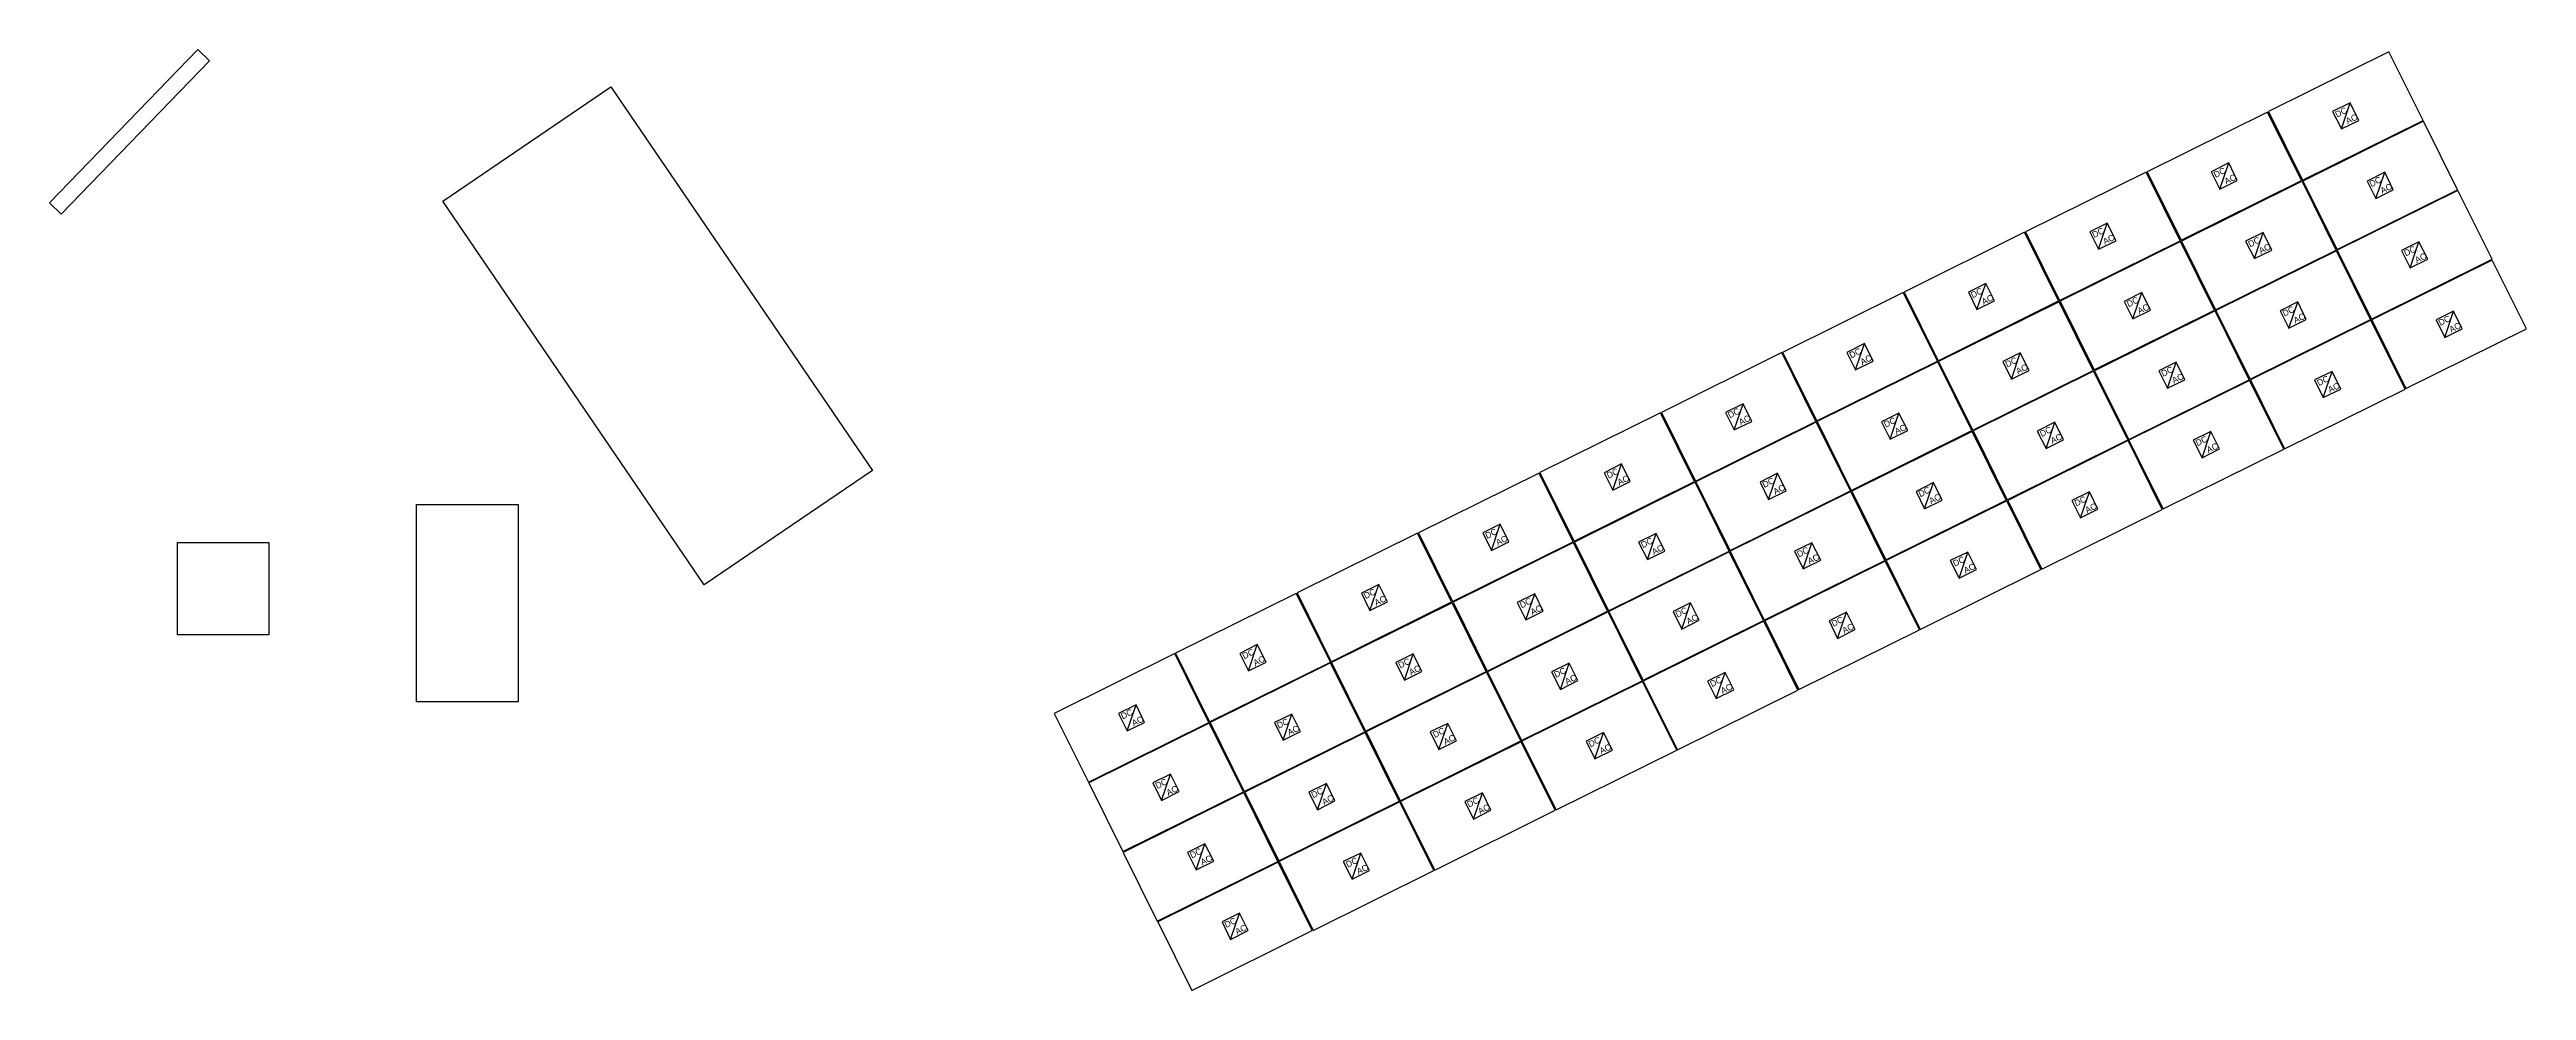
# Model space of a CAD drawing. Header units: feet. Extents: x -460 to -356, y -760 to -721.
import ezdxf

# ---------------------------------------------------------------- set-up
doc = ezdxf.new("R2010")
doc.units = ezdxf.units.FT
doc.layers.add('Modules', color=7, linetype='CONTINUOUS')
doc.layers.add('Obstructions', color=7, linetype='CONTINUOUS')

msp = doc.modelspace()

# ---------------------------------------------------------------- linework, layer by layer
at = {"layer": 'Modules', "color": 254}
for p, q in [((-361.69, -720.66), (-366.75, -723.17)), ((-360.26, -723.54), (-361.69, -720.66)), ((-363.32, -722.81), (-364.06, -723.17)), ((-363.69, -723.9), (-363.32, -722.81)), ((-362.96, -723.54), (-363.32, -722.81)), ((-366.79, -723.19), (-371.85, -725.7)), ((-365.36, -726.07), (-366.79, -723.19)), ((-366.75, -723.17), (-365.32, -726.05)), ((-365.32, -726.05), (-360.26, -723.54)), ((-360.24, -723.57), (-365.31, -726.09)), ((-364.06, -723.17), (-363.69, -723.9)), ((-363.69, -723.9), (-362.96, -723.54)), ((-358.81, -726.46), (-360.24, -723.57)), ((-371.89, -725.72), (-376.95, -728.23)), ((-370.46, -728.6), (-371.89, -725.72)), ((-371.85, -725.7), (-370.42, -728.58)), ((-368.42, -725.33), (-369.16, -725.7)), ((-369.16, -725.7), (-368.79, -726.43)), ((-368.79, -726.43), (-368.42, -725.33)), ((-368.06, -726.07), (-368.42, -725.33)), ((-361.87, -725.72), (-362.61, -726.09)), ((-362.24, -726.82), (-361.87, -725.72)), ((-361.51, -726.46), (-361.87, -725.72)), ((-370.42, -728.58), (-365.36, -726.07)), ((-365.34, -726.1), (-370.4, -728.62)), ((-368.79, -726.43), (-368.06, -726.07)), ((-363.91, -728.99), (-365.34, -726.1)), ((-365.31, -726.09), (-363.87, -728.97)), ((-363.87, -728.97), (-358.81, -726.46)), ((-358.8, -726.49), (-363.86, -729)), ((-362.61, -726.09), (-362.24, -726.82)), ((-362.24, -726.82), (-361.51, -726.46)), ((-357.36, -729.38), (-358.8, -726.49)), ((-373.52, -727.86), (-374.25, -728.23)), ((-373.89, -728.96), (-373.52, -727.86)), ((-373.15, -728.6), (-373.52, -727.86)), ((-376.99, -728.24), (-382.05, -730.76)), ((-375.56, -731.13), (-376.99, -728.24)), ((-376.95, -728.23), (-375.52, -731.11)), ((-375.52, -731.11), (-370.46, -728.6)), ((-370.44, -728.63), (-375.5, -731.14)), ((-374.25, -728.23), (-373.89, -728.96)), ((-373.89, -728.96), (-373.15, -728.6)), ((-369.01, -731.52), (-370.44, -728.63)), ((-370.4, -728.62), (-368.97, -731.5)), ((-368.97, -731.5), (-363.91, -728.99)), ((-363.89, -729.02), (-368.96, -731.53)), ((-366.97, -728.25), (-367.71, -728.62)), ((-367.71, -728.62), (-367.34, -729.35)), ((-367.34, -729.35), (-366.97, -728.25)), ((-367.34, -729.35), (-366.61, -728.99)), ((-366.61, -728.99), (-366.97, -728.25)), ((-362.46, -731.91), (-363.89, -729.02)), ((-363.86, -729), (-362.43, -731.89)), ((-360.43, -728.64), (-361.16, -729.01)), ((-361.16, -729.01), (-360.8, -729.74)), ((-360.8, -729.74), (-360.43, -728.64)), ((-360.06, -729.38), (-360.43, -728.64)), ((-362.43, -731.89), (-357.36, -729.38)), ((-357.35, -729.41), (-362.41, -731.92)), ((-360.8, -729.74), (-360.06, -729.38)), ((-355.92, -732.3), (-357.35, -729.41)), ((-382.09, -730.77), (-387.15, -733.29)), ((-380.65, -733.66), (-382.09, -730.77)), ((-382.05, -730.76), (-380.62, -733.64)), ((-380.62, -733.64), (-375.56, -731.13)), ((-375.54, -731.16), (-380.6, -733.67)), ((-378.62, -730.39), (-379.35, -730.76)), ((-379.35, -730.76), (-378.99, -731.49)), ((-378.99, -731.49), (-378.62, -730.39)), ((-378.99, -731.49), (-378.25, -731.13)), ((-378.25, -731.13), (-378.62, -730.39)), ((-374.11, -734.05), (-375.54, -731.16)), ((-375.5, -731.14), (-374.07, -734.03)), ((-372.07, -730.78), (-372.81, -731.15)), ((-372.81, -731.15), (-372.44, -731.88)), ((-372.44, -731.88), (-372.07, -730.78)), ((-371.71, -731.52), (-372.07, -730.78)), ((-365.52, -731.17), (-366.26, -731.54)), ((-365.89, -732.27), (-365.52, -731.17)), ((-365.16, -731.91), (-365.52, -731.17)), ((-374.07, -734.03), (-369.01, -731.52)), ((-368.99, -731.55), (-374.05, -734.06)), ((-372.44, -731.88), (-371.71, -731.52)), ((-367.56, -734.44), (-368.99, -731.55)), ((-368.96, -731.53), (-367.52, -734.42)), ((-367.52, -734.42), (-362.46, -731.91)), ((-362.45, -731.94), (-367.51, -734.45)), ((-366.26, -731.54), (-365.89, -732.27)), ((-365.89, -732.27), (-365.16, -731.91)), ((-361.01, -734.83), (-362.45, -731.94)), ((-362.41, -731.92), (-360.98, -734.81)), ((-358.98, -731.56), (-359.71, -731.93)), ((-359.71, -731.93), (-359.35, -732.66)), ((-359.35, -732.66), (-358.98, -731.56)), ((-358.61, -732.3), (-358.98, -731.56)), ((-383.71, -732.92), (-384.45, -733.29)), ((-384.09, -734.02), (-383.71, -732.92)), ((-383.35, -733.66), (-383.71, -732.92)), ((-360.98, -734.81), (-355.92, -732.3)), ((-359.35, -732.66), (-358.61, -732.3)), ((-387.18, -733.3), (-392.24, -735.82)), ((-385.75, -736.19), (-387.18, -733.3)), ((-387.15, -733.29), (-385.71, -736.17)), ((-385.71, -736.17), (-380.65, -733.66)), ((-380.64, -733.69), (-385.7, -736.2)), ((-384.45, -733.29), (-384.09, -734.02)), ((-384.09, -734.02), (-383.35, -733.66)), ((-379.21, -736.58), (-380.64, -733.69)), ((-380.6, -733.67), (-379.17, -736.56)), ((-379.17, -736.56), (-374.11, -734.05)), ((-374.09, -734.08), (-379.15, -736.59)), ((-377.17, -733.31), (-377.9, -733.68)), ((-377.9, -733.68), (-377.54, -734.41)), ((-377.54, -734.41), (-377.17, -733.31)), ((-377.54, -734.41), (-376.8, -734.05)), ((-376.8, -734.05), (-377.17, -733.31)), ((-372.66, -736.97), (-374.09, -734.08)), ((-374.05, -734.06), (-372.62, -736.95)), ((-370.62, -733.7), (-371.36, -734.07)), ((-371.36, -734.07), (-370.99, -734.8)), ((-370.99, -734.8), (-370.62, -733.7)), ((-370.26, -734.44), (-370.62, -733.7)), ((-364.08, -734.09), (-364.81, -734.45)), ((-364.45, -735.19), (-364.08, -734.09)), ((-363.71, -734.83), (-364.08, -734.09)), ((-372.62, -736.95), (-367.56, -734.44)), ((-367.54, -734.47), (-372.61, -736.98)), ((-370.99, -734.8), (-370.26, -734.44)), ((-366.11, -737.36), (-367.54, -734.47)), ((-367.51, -734.45), (-366.08, -737.34)), ((-366.08, -737.34), (-361.01, -734.83)), ((-364.81, -734.45), (-364.45, -735.19)), ((-364.45, -735.19), (-363.71, -734.83)), ((-392.28, -735.83), (-397.34, -738.34)), ((-390.85, -738.72), (-392.28, -735.83)), ((-392.24, -735.82), (-390.81, -738.7)), ((-390.81, -738.7), (-385.75, -736.19)), ((-385.74, -736.22), (-390.8, -738.73)), ((-388.81, -735.45), (-389.55, -735.82)), ((-389.55, -735.82), (-389.18, -736.55)), ((-389.18, -736.55), (-388.81, -735.45)), ((-389.18, -736.55), (-388.45, -736.19)), ((-388.45, -736.19), (-388.81, -735.45)), ((-384.3, -739.11), (-385.74, -736.22)), ((-385.7, -736.2), (-384.27, -739.09)), ((-382.27, -735.84), (-383, -736.21)), ((-383, -736.21), (-382.64, -736.94)), ((-382.64, -736.94), (-382.27, -735.84)), ((-381.9, -736.58), (-382.27, -735.84)), ((-375.72, -736.23), (-376.46, -736.6)), ((-376.09, -737.33), (-375.72, -736.23)), ((-375.36, -736.97), (-375.72, -736.23)), ((-384.27, -739.09), (-379.21, -736.58)), ((-379.19, -736.61), (-384.25, -739.12)), ((-382.64, -736.94), (-381.9, -736.58)), ((-377.76, -739.5), (-379.19, -736.61)), ((-379.15, -736.59), (-377.72, -739.48)), ((-377.72, -739.48), (-372.66, -736.97)), ((-372.64, -737), (-377.7, -739.51)), ((-376.46, -736.6), (-376.09, -737.33)), ((-376.09, -737.33), (-375.36, -736.97)), ((-371.21, -739.89), (-372.64, -737)), ((-372.61, -736.98), (-371.17, -739.87)), ((-371.17, -739.87), (-366.11, -737.36)), ((-369.17, -736.62), (-369.91, -736.98)), ((-369.91, -736.98), (-369.54, -737.72)), ((-369.54, -737.72), (-369.17, -736.62)), ((-369.54, -737.72), (-368.81, -737.35)), ((-368.81, -737.35), (-369.17, -736.62)), ((-397.38, -738.36), (-402.44, -740.87)), ((-395.95, -741.25), (-397.38, -738.36)), ((-397.34, -738.34), (-395.91, -741.23)), ((-393.91, -737.98), (-394.65, -738.35)), ((-394.65, -738.35), (-394.28, -739.08)), ((-394.28, -739.08), (-393.91, -737.98)), ((-393.55, -738.72), (-393.91, -737.98)), ((-387.37, -738.37), (-388.1, -738.74)), ((-387.74, -739.47), (-387.37, -738.37)), ((-387, -739.11), (-387.37, -738.37)), ((-395.91, -741.23), (-390.85, -738.72)), ((-390.83, -738.75), (-395.89, -741.26)), ((-394.28, -739.08), (-393.55, -738.72)), ((-389.4, -741.64), (-390.83, -738.75)), ((-390.8, -738.73), (-389.36, -741.62)), ((-389.36, -741.62), (-384.3, -739.11)), ((-384.29, -739.14), (-389.35, -741.65)), ((-388.1, -738.74), (-387.74, -739.47)), ((-387.74, -739.47), (-387, -739.11)), ((-382.86, -742.03), (-384.29, -739.14)), ((-384.25, -739.12), (-382.82, -742.01)), ((-382.82, -742.01), (-377.76, -739.5)), ((-380.82, -738.76), (-381.55, -739.13)), ((-381.55, -739.13), (-381.19, -739.86)), ((-381.19, -739.86), (-380.82, -738.76)), ((-381.19, -739.86), (-380.45, -739.5)), ((-380.45, -739.5), (-380.82, -738.76)), ((-374.27, -739.15), (-375.01, -739.51)), ((-374.64, -740.25), (-374.27, -739.15)), ((-373.91, -739.88), (-374.27, -739.15)), ((-399.01, -740.51), (-399.74, -740.88)), ((-399.38, -741.61), (-399.01, -740.51)), ((-398.65, -741.25), (-399.01, -740.51)), ((-377.74, -739.53), (-382.8, -742.04)), ((-376.31, -742.42), (-377.74, -739.53)), ((-377.7, -739.51), (-376.27, -742.4)), ((-376.27, -742.4), (-371.21, -739.89)), ((-375.01, -739.51), (-374.64, -740.25)), ((-374.64, -740.25), (-373.91, -739.88)), ((-402.48, -740.89), (-407.54, -743.4)), ((-401.05, -743.78), (-402.48, -740.89)), ((-402.44, -740.87), (-401.01, -743.76)), ((-401.01, -743.76), (-395.95, -741.25)), ((-395.93, -741.28), (-400.99, -743.79)), ((-399.74, -740.88), (-399.38, -741.61)), ((-399.38, -741.61), (-398.65, -741.25)), ((-394.5, -744.17), (-395.93, -741.28)), ((-395.89, -741.26), (-394.46, -744.15)), ((-392.46, -740.9), (-393.2, -741.27)), ((-393.2, -741.27), (-392.83, -742)), ((-392.83, -742), (-392.46, -740.9)), ((-392.1, -741.64), (-392.46, -740.9)), ((-385.92, -741.29), (-386.65, -741.65)), ((-386.29, -742.39), (-385.92, -741.29)), ((-385.55, -742.02), (-385.92, -741.29)), ((-394.46, -744.15), (-389.4, -741.64)), ((-389.39, -741.67), (-394.45, -744.18)), ((-392.83, -742), (-392.1, -741.64)), ((-387.95, -744.56), (-389.39, -741.67)), ((-389.35, -741.65), (-387.92, -744.54)), ((-387.92, -744.54), (-382.86, -742.03)), ((-382.84, -742.06), (-387.9, -744.57)), ((-386.65, -741.65), (-386.29, -742.39)), ((-386.29, -742.39), (-385.55, -742.02)), ((-381.41, -744.95), (-382.84, -742.06)), ((-382.8, -742.04), (-381.37, -744.93)), ((-381.37, -744.93), (-376.31, -742.42)), ((-379.37, -741.68), (-380.11, -742.04)), ((-380.11, -742.04), (-379.74, -742.78)), ((-379.74, -742.78), (-379.37, -741.68)), ((-379.74, -742.78), (-379.01, -742.41)), ((-379.01, -742.41), (-379.37, -741.68)), ((-407.58, -743.42), (-412.64, -745.93)), ((-406.14, -746.31), (-407.58, -743.42)), ((-407.54, -743.4), (-406.11, -746.29)), ((-404.11, -743.04), (-404.84, -743.41)), ((-404.84, -743.41), (-404.48, -744.14)), ((-404.48, -744.14), (-404.11, -743.04)), ((-403.74, -743.78), (-404.11, -743.04)), ((-397.56, -743.43), (-398.3, -743.8)), ((-397.93, -744.53), (-397.56, -743.43)), ((-397.2, -744.17), (-397.56, -743.43)), ((-406.11, -746.29), (-401.05, -743.78)), ((-401.03, -743.81), (-406.09, -746.32)), ((-404.48, -744.14), (-403.74, -743.78)), ((-399.6, -746.7), (-401.03, -743.81)), ((-400.99, -743.79), (-399.56, -746.68)), ((-399.56, -746.68), (-394.5, -744.17)), ((-394.48, -744.2), (-399.54, -746.71)), ((-398.3, -743.8), (-397.93, -744.53)), ((-397.93, -744.53), (-397.2, -744.17)), ((-393.05, -747.09), (-394.48, -744.2)), ((-394.45, -744.18), (-393.01, -747.07)), ((-393.01, -747.07), (-387.95, -744.56)), ((-387.94, -744.59), (-393, -747.1)), ((-391.02, -743.82), (-391.75, -744.18)), ((-391.75, -744.18), (-391.39, -744.92)), ((-391.39, -744.92), (-391.02, -743.82)), ((-391.39, -744.92), (-390.65, -744.55)), ((-390.65, -744.55), (-391.02, -743.82)), ((-386.51, -747.48), (-387.94, -744.59)), ((-387.9, -744.57), (-386.47, -747.46)), ((-384.47, -744.21), (-385.2, -744.57)), ((-385.2, -744.57), (-384.84, -745.31)), ((-384.84, -745.31), (-384.47, -744.21)), ((-384.1, -744.94), (-384.47, -744.21)), ((-409.21, -745.57), (-409.94, -745.94)), ((-409.58, -746.67), (-409.21, -745.57)), ((-408.84, -746.31), (-409.21, -745.57)), ((-386.47, -747.46), (-381.41, -744.95)), ((-384.84, -745.31), (-384.1, -744.94)), ((-412.67, -745.95), (-417.74, -748.46)), ((-411.24, -748.84), (-412.67, -745.95)), ((-412.64, -745.93), (-411.21, -748.82)), ((-411.21, -748.82), (-406.14, -746.31)), ((-406.13, -746.34), (-411.19, -748.85)), ((-409.94, -745.94), (-409.58, -746.67)), ((-409.58, -746.67), (-408.84, -746.31)), ((-404.7, -749.23), (-406.13, -746.34)), ((-406.09, -746.32), (-404.66, -749.21)), ((-404.66, -749.21), (-399.6, -746.7)), ((-399.58, -746.73), (-404.64, -749.24)), ((-402.66, -745.96), (-403.39, -746.32)), ((-403.39, -746.32), (-403.03, -747.06)), ((-403.03, -747.06), (-402.66, -745.96)), ((-403.03, -747.06), (-402.3, -746.7)), ((-402.3, -746.7), (-402.66, -745.96)), ((-398.15, -749.62), (-399.58, -746.73)), ((-399.54, -746.71), (-398.11, -749.6)), ((-396.11, -746.35), (-396.85, -746.71)), ((-396.85, -746.71), (-396.48, -747.45)), ((-396.48, -747.45), (-396.11, -746.35)), ((-395.75, -747.08), (-396.11, -746.35)), ((-389.57, -746.74), (-390.3, -747.1)), ((-389.94, -747.84), (-389.57, -746.74)), ((-389.2, -747.47), (-389.57, -746.74)), ((-398.11, -749.6), (-393.05, -747.09)), ((-393.04, -747.12), (-398.1, -749.63)), ((-396.48, -747.45), (-395.75, -747.08)), ((-391.6, -750.01), (-393.04, -747.12)), ((-393, -747.1), (-391.57, -749.99)), ((-391.57, -749.99), (-386.51, -747.48)), ((-390.3, -747.1), (-389.94, -747.84)), ((-389.94, -747.84), (-389.2, -747.47)), ((-417.74, -748.46), (-416.3, -751.35)), ((-416.3, -751.35), (-411.24, -748.84)), ((-414.3, -748.1), (-415.04, -748.47)), ((-415.04, -748.47), (-414.67, -749.2)), ((-414.67, -749.2), (-414.3, -748.1)), ((-414.67, -749.2), (-413.94, -748.84)), ((-413.94, -748.84), (-414.3, -748.1)), ((-411.19, -748.85), (-409.76, -751.74)), ((-407.76, -748.49), (-408.49, -748.85)), ((-408.49, -748.85), (-408.13, -749.59)), ((-408.13, -749.59), (-407.76, -748.49)), ((-407.39, -749.22), (-407.76, -748.49)), ((-411.23, -748.87), (-416.29, -751.38)), ((-409.79, -751.76), (-411.23, -748.87)), ((-409.76, -751.74), (-404.7, -749.23)), ((-404.68, -749.26), (-409.74, -751.77)), ((-408.13, -749.59), (-407.39, -749.22)), ((-403.25, -752.15), (-404.68, -749.26)), ((-404.64, -749.24), (-403.21, -752.13)), ((-403.21, -752.13), (-398.15, -749.62)), ((-398.13, -749.65), (-403.2, -752.16)), ((-401.21, -748.88), (-401.95, -749.24)), ((-401.95, -749.24), (-401.58, -749.98)), ((-401.58, -749.98), (-401.21, -748.88)), ((-401.58, -749.98), (-400.85, -749.61)), ((-400.85, -749.61), (-401.21, -748.88)), ((-396.7, -752.53), (-398.13, -749.65)), ((-398.1, -749.63), (-396.66, -752.52)), ((-394.67, -749.27), (-395.4, -749.63)), ((-395.4, -749.63), (-395.04, -750.37)), ((-395.04, -750.37), (-394.67, -749.27)), ((-394.3, -750), (-394.67, -749.27)), ((-396.66, -752.52), (-391.6, -750.01)), ((-395.04, -750.37), (-394.3, -750)), ((-416.29, -751.38), (-414.86, -754.27)), ((-414.86, -754.27), (-409.79, -751.76)), ((-409.78, -751.79), (-414.84, -754.3)), ((-412.86, -751.02), (-413.59, -751.38)), ((-413.59, -751.38), (-413.23, -752.12)), ((-413.23, -752.12), (-412.86, -751.02)), ((-413.23, -752.12), (-412.49, -751.75)), ((-412.49, -751.75), (-412.86, -751.02)), ((-408.35, -754.68), (-409.78, -751.79)), ((-409.74, -751.77), (-408.31, -754.66)), ((-406.31, -751.41), (-407.04, -751.77)), ((-407.04, -751.77), (-406.68, -752.51)), ((-406.68, -752.51), (-406.31, -751.41)), ((-405.95, -752.14), (-406.31, -751.41)), ((-399.76, -751.8), (-400.5, -752.16)), ((-400.13, -752.9), (-399.76, -751.8)), ((-399.4, -752.53), (-399.76, -751.8)), ((-408.31, -754.66), (-403.25, -752.15)), ((-403.23, -752.18), (-408.29, -754.69)), ((-406.68, -752.51), (-405.95, -752.14)), ((-401.8, -755.06), (-403.23, -752.18)), ((-403.2, -752.16), (-401.76, -755.05)), ((-401.76, -755.05), (-396.7, -752.53)), ((-400.5, -752.16), (-400.13, -752.9)), ((-400.13, -752.9), (-399.4, -752.53)), ((-411.41, -753.94), (-412.14, -754.3)), ((-411.78, -755.04), (-411.41, -753.94)), ((-411.04, -754.67), (-411.41, -753.94)), ((-414.84, -754.3), (-413.41, -757.19)), ((-413.41, -757.19), (-408.35, -754.68)), ((-408.33, -754.71), (-413.39, -757.22)), ((-412.14, -754.3), (-411.78, -755.04)), ((-411.78, -755.04), (-411.04, -754.67)), ((-406.9, -757.59), (-408.33, -754.71)), ((-408.29, -754.69), (-406.86, -757.58)), ((-406.86, -757.58), (-401.8, -755.06)), ((-404.86, -754.33), (-405.6, -754.69)), ((-405.6, -754.69), (-405.23, -755.43)), ((-405.23, -755.43), (-404.86, -754.33)), ((-405.23, -755.43), (-404.5, -755.06)), ((-404.5, -755.06), (-404.86, -754.33)), ((-409.96, -756.86), (-410.69, -757.22)), ((-410.33, -757.96), (-409.96, -756.86)), ((-409.6, -757.59), (-409.96, -756.86)), ((-413.39, -757.22), (-411.96, -760.11)), ((-411.96, -760.11), (-406.9, -757.59)), ((-410.69, -757.22), (-410.33, -757.96)), ((-410.33, -757.96), (-409.6, -757.59))]:
    msp.add_line(p, q, dxfattribs=at)
at = {"layer": 'Obstructions', "color": 252}
for p, q in [((-459.92, -727), (-453.7, -720.56)), ((-453.7, -720.56), (-453.21, -721.04)), ((-453.21, -721.04), (-459.43, -727.48)), ((-443.41, -726.94), (-436.35, -722.13)), ((-436.35, -722.13), (-425.37, -738.25)), ((-459.43, -727.48), (-459.92, -727)), ((-432.43, -743.06), (-443.41, -726.94)), ((-425.37, -738.25), (-432.43, -743.06)), ((-444.51, -747.98), (-444.51, -739.68)), ((-444.51, -739.68), (-440.24, -739.68)), ((-440.24, -739.68), (-440.24, -747.98)), ((-454.55, -741.28), (-450.71, -741.28)), ((-454.55, -745.16), (-454.55, -741.28)), ((-450.71, -741.28), (-450.71, -745.16)), ((-450.71, -745.16), (-454.55, -745.16)), ((-440.24, -747.98), (-444.51, -747.98))]:
    msp.add_line(p, q, dxfattribs=at)

# ---------------------------------------------------------------- texts
at = {"layer": 'Modules'}
for s, p in [('DC', (-363.87, -723.43)), ('AC', (-363.42, -723.71)), ('DC', (-368.97, -725.96)), ('AC', (-368.52, -726.24)), ('DC', (-362.43, -726.35)), ('AC', (-361.97, -726.63)), ('DC', (-374.07, -728.49)), ('AC', (-373.62, -728.77)), ('DC', (-367.52, -728.88)), ('AC', (-367.07, -729.16)), ('DC', (-360.98, -729.26)), ('AC', (-360.52, -729.55)), ('DC', (-379.17, -731.02)), ('AC', (-378.71, -731.3)), ('DC', (-372.62, -731.4)), ('AC', (-372.17, -731.69)), ('DC', (-366.08, -731.79)), ('AC', (-365.62, -732.08)), ('DC', (-359.53, -732.18)), ('AC', (-359.08, -732.47)), ('DC', (-384.27, -733.55)), ('AC', (-383.81, -733.83)), ('DC', (-377.72, -733.93)), ('AC', (-377.27, -734.22)), ('DC', (-371.17, -734.32)), ('AC', (-370.72, -734.61)), ('DC', (-364.63, -734.71)), ('AC', (-364.17, -735)), ('DC', (-389.37, -736.07)), ('AC', (-388.91, -736.36)), ('DC', (-382.82, -736.46)), ('AC', (-382.37, -736.75)), ('DC', (-376.27, -736.85)), ('AC', (-375.82, -737.14)), ('DC', (-369.73, -737.24)), ('AC', (-369.27, -737.53)), ('DC', (-394.46, -738.6)), ('AC', (-394.01, -738.89)), ('DC', (-387.92, -738.99)), ('AC', (-387.46, -739.28)), ('DC', (-381.37, -739.38)), ('AC', (-380.92, -739.67)), ('DC', (-374.82, -739.77)), ('AC', (-374.37, -740.06)), ('DC', (-399.56, -741.13)), ('AC', (-399.11, -741.42)), ('DC', (-393.02, -741.52)), ('AC', (-392.56, -741.81)), ('DC', (-386.47, -741.91)), ('AC', (-386.02, -742.2)), ('DC', (-379.92, -742.3)), ('AC', (-379.47, -742.59)), ('DC', (-404.66, -743.66)), ('AC', (-404.21, -743.95)), ('DC', (-398.11, -744.05)), ('AC', (-397.66, -744.34)), ('DC', (-391.57, -744.44)), ('AC', (-391.11, -744.73)), ('DC', (-385.02, -744.83)), ('AC', (-384.57, -745.12)), ('DC', (-409.76, -746.19)), ('AC', (-409.3, -746.48)), ('DC', (-403.21, -746.58)), ('AC', (-402.76, -746.87)), ('DC', (-396.67, -746.97)), ('AC', (-396.21, -747.26)), ('DC', (-390.12, -747.36)), ('AC', (-389.67, -747.65)), ('DC', (-414.86, -748.72)), ('AC', (-414.4, -749.01)), ('DC', (-408.31, -749.11)), ('AC', (-407.86, -749.4)), ('DC', (-401.76, -749.5)), ('AC', (-401.31, -749.79)), ('DC', (-395.22, -749.89)), ('AC', (-394.76, -750.18)), ('DC', (-413.41, -751.64)), ('AC', (-412.95, -751.93)), ('DC', (-406.86, -752.03)), ('AC', (-406.41, -752.32)), ('DC', (-400.32, -752.42)), ('AC', (-399.86, -752.71)), ('DC', (-411.96, -754.56)), ('AC', (-411.51, -754.85)), ('DC', (-405.41, -754.95)), ('AC', (-404.96, -755.24)), ('DC', (-410.51, -757.48)), ('AC', (-410.06, -757.77))]:
    msp.add_text(s, height=0.262, rotation=26.3894, dxfattribs=at).set_placement(p)

doc.saveas('drawing.dxf')
